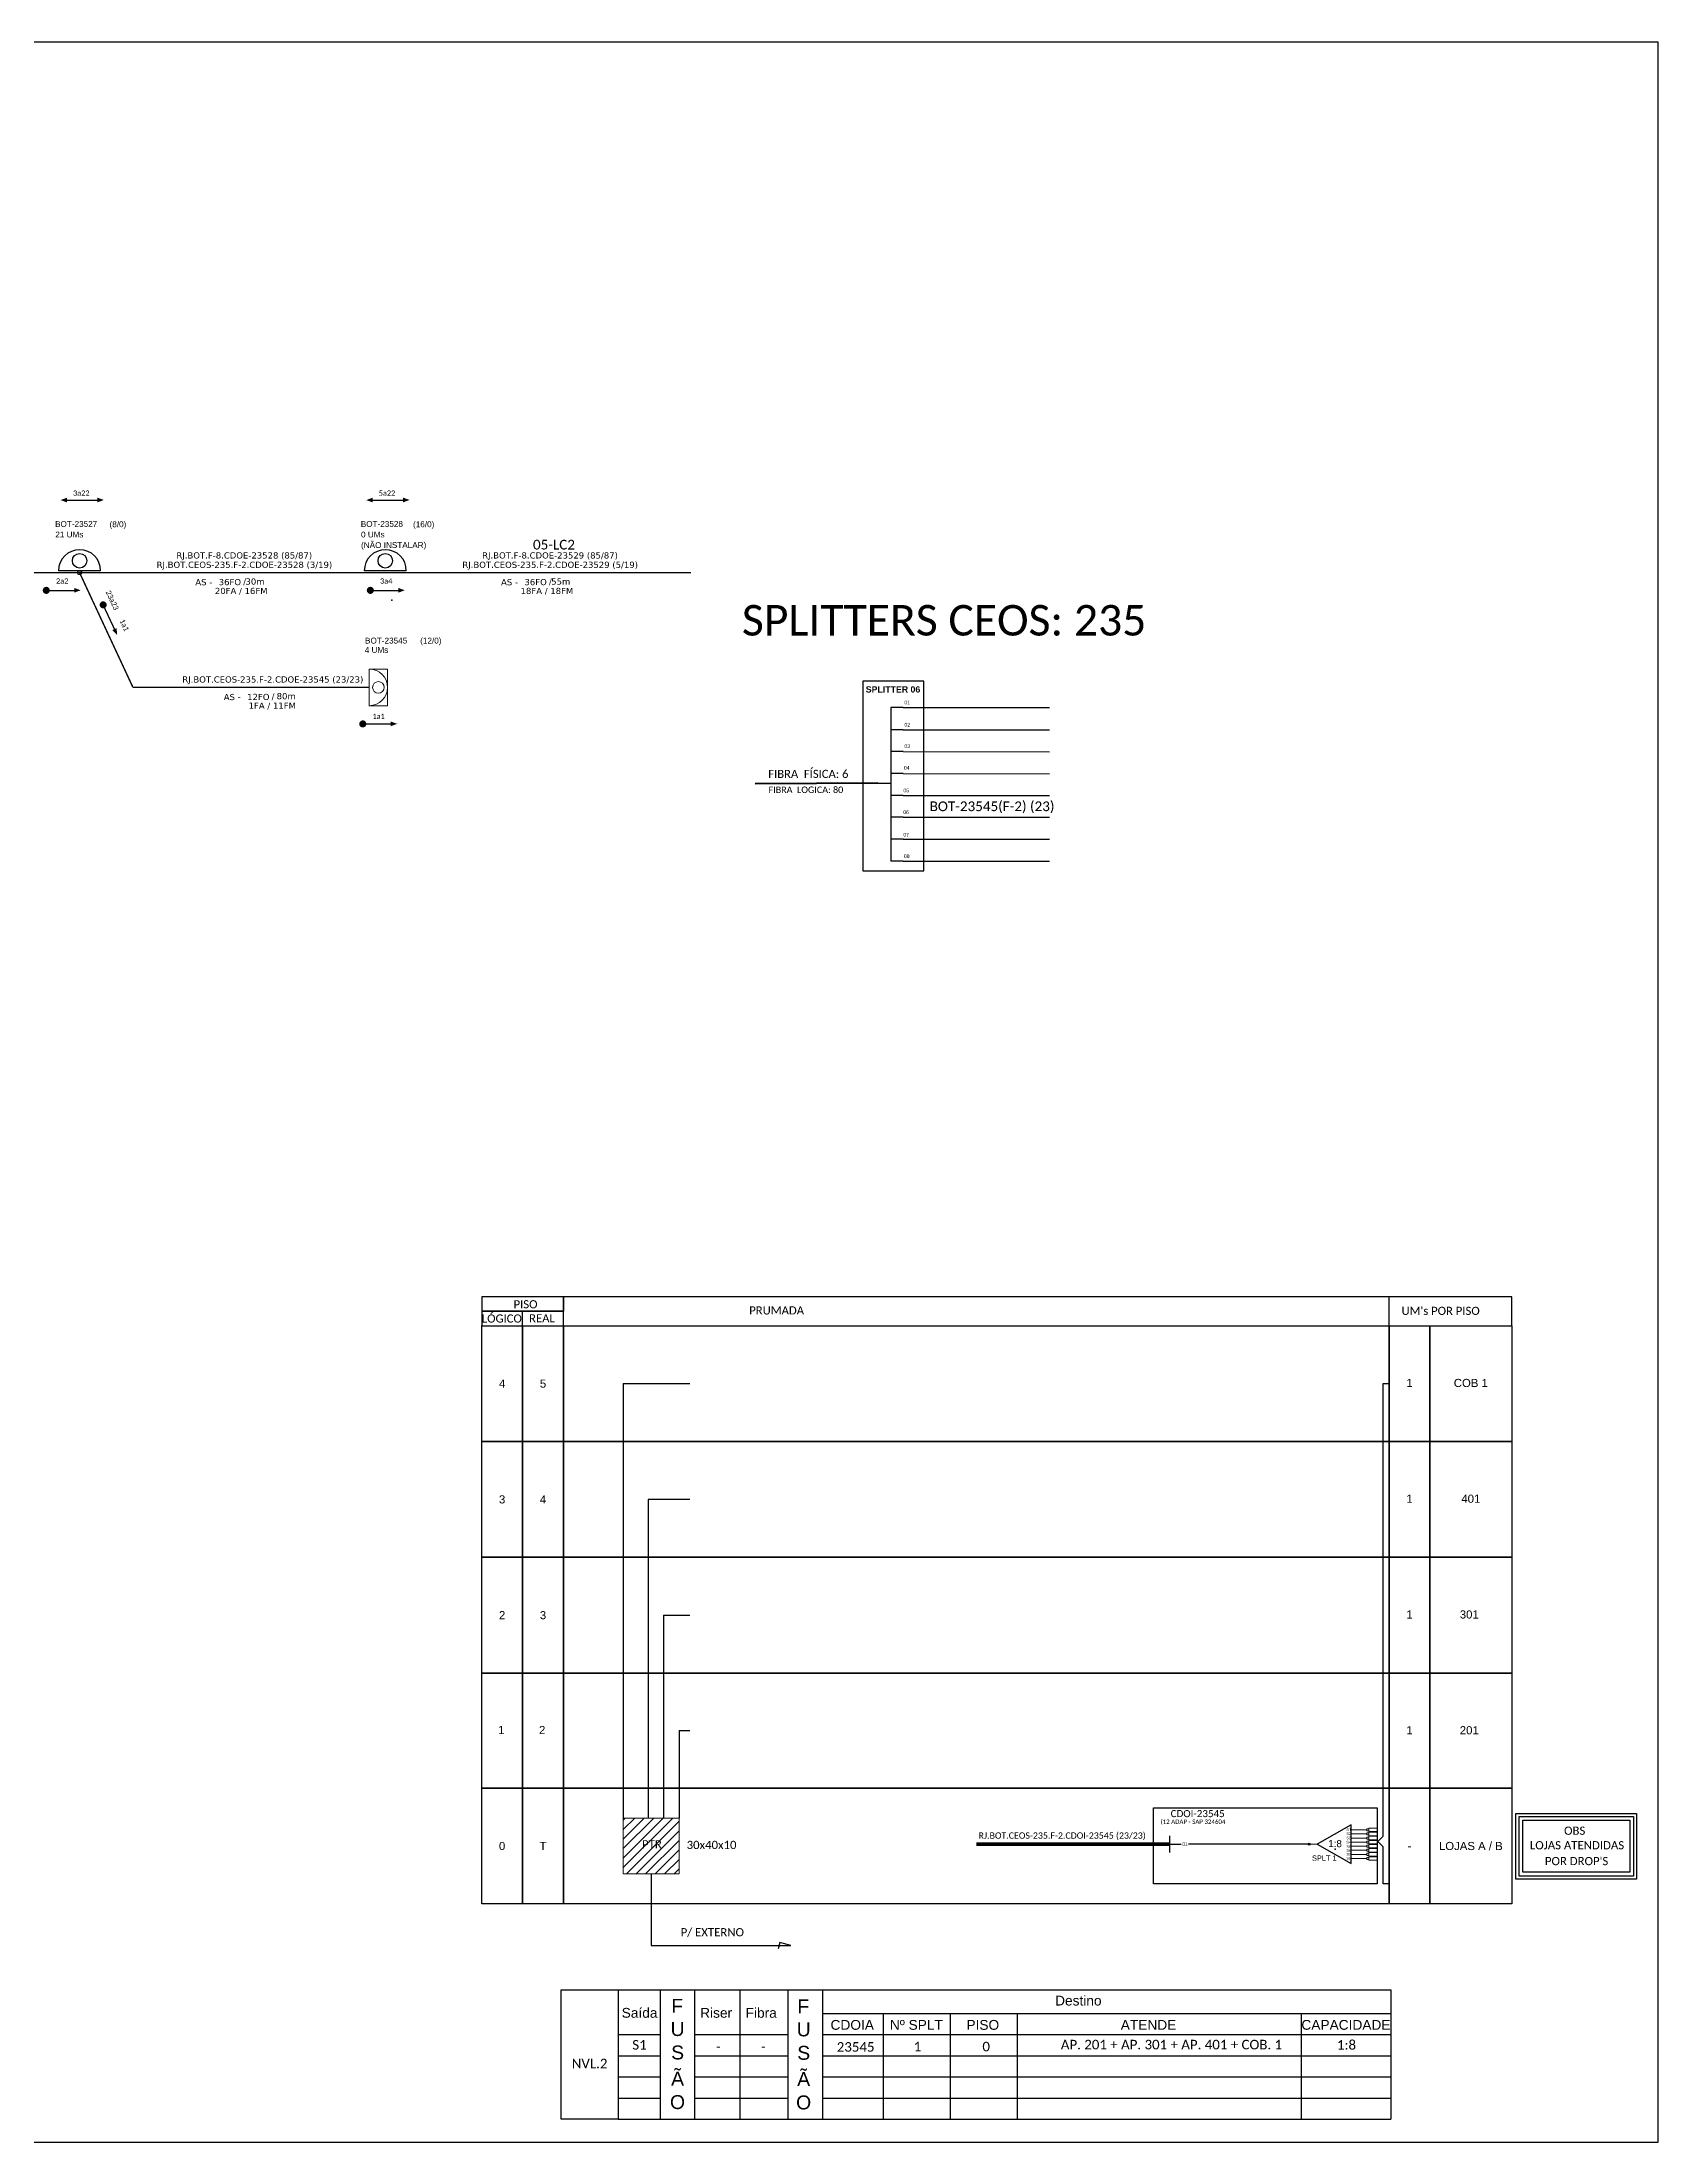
# Model space of a CAD drawing. Extents: x -89 to 749, y 705 to 1299.
# Drawn here: x 292 to 749, y 705 to 1299 of the extents above; entities that cross this region are included whole.
import ezdxf
from ezdxf.enums import TextEntityAlignment as Align

# ---------------------------------------------------------------- set-up
doc = ezdxf.new("R2010")
doc.units = 0
for name, color, linetype, lineweight in [("20.0-LEGENDA DOS CDO'S", 1, 'Continuous', 0), ('20.1-CDO_INTERIOR', 1, 'Continuous', 0), ('40.1-ETIQUETAS', 1, 'Continuous', 20)]:
    doc.layers.add(name, color=color, linetype=linetype, lineweight=lineweight)
for name, color, linetype in [('CABO OPTICO EXISTENTE', 5, 'Continuous'), ('CAP a instalar', 1, 'Continuous'), ('CD de instalação futura', 8, 'Continuous'), ('label_cabos', 7, 'Continuous'), ('SETA', 7, 'Continuous')]:
    doc.layers.add(name, color=color, linetype=linetype)
doc.styles.add('ARIAL', font='arial.ttf')
doc.styles.add('siredit', font='verdana.ttf')
doc.styles.get("Standard").update_dxf_attribs({"font": 'arial.ttf'})
doc.styles.add('WMF-Calibri0', font='calibri.ttf')
doc.linetypes.add('FENCELINE1', pattern='A,0.25,-0.1,[133,ltypeshp.shx,S=0.1,R=0,X=-0.1,Y=0],-0.1,1', length=1.45)

# ---------------------------------------------------------------- blocks, each defined once
blk = doc.blocks.new('SPLT_1-8_SC-APC')
at = {"color": 1}
blk.add_lwpolyline([(-7.37, -2.1), (-17.04, -7.55), (-7.37, -13), (-7.37, -2.1)], dxfattribs=at)
at = {"color": 3, "lineweight": 0}
for points in [[(-2.99, -3.51), (-7.37, -3.51)], [(-7.37, -4.66), (-2.99, -4.66)], [(-7.37, -5.82), (-2.99, -5.82)], [(-2.41, -3.02), (-2.41, -4)], [(-2.41, -3.02), (0, -3.02)], [(-2.41, -4), (0, -4)], [(-2.41, -4.17), (-2.41, -5.16)], [(-2.41, -4.17), (0, -4.17)], [(-2.41, -5.16), (0, -5.16)], [(-2.41, -5.32), (-2.41, -6.31)], [(-2.41, -5.32), (0, -5.32)], [(-7.37, -6.97), (-2.99, -6.97)], [(-7.37, -8.12), (-2.99, -8.12)], [(-7.37, -9.28), (-2.99, -9.28)], [(-7.37, -10.43), (-2.99, -10.43)], [(-7.37, -11.58), (-2.99, -11.58)], [(-2.41, -6.31), (0, -6.31)], [(-2.41, -6.48), (-2.41, -7.46)], [(-2.41, -6.48), (0, -6.48)], [(-2.41, -7.46), (0, -7.46)], [(-2.41, -7.63), (-2.41, -8.62)], [(-2.41, -7.63), (0, -7.63)], [(-2.41, -8.62), (0, -8.62)], [(-2.41, -8.78), (-2.41, -9.77)], [(-2.41, -8.78), (0, -8.78)], [(-2.41, -9.77), (0, -9.77)], [(-2.41, -9.94), (-2.41, -10.92)], [(-2.41, -9.94), (0, -9.94)], [(-2.41, -10.92), (0, -10.92)], [(-2.41, -11.09), (-2.41, -12.08)], [(-2.41, -11.09), (0, -11.09)], [(-2.41, -12.08), (0, -12.08)]]:
    blk.add_lwpolyline(points, dxfattribs=at)
for points in [[(-2.99, -3.22), (-2.41, -3.22), (-2.41, -3.8), (-2.99, -3.8)], [(-2.99, -4.38), (-2.41, -4.38), (-2.41, -4.95), (-2.99, -4.95)], [(-2.99, -5.53), (-2.41, -5.53), (-2.41, -6.1), (-2.99, -6.1)], [(-2.99, -6.68), (-2.41, -6.68), (-2.41, -7.26), (-2.99, -7.26)], [(-2.99, -7.84), (-2.41, -7.84), (-2.41, -8.41), (-2.99, -8.41)], [(-2.99, -8.99), (-2.41, -8.99), (-2.41, -9.56), (-2.99, -9.56)], [(-2.99, -10.14), (-2.41, -10.14), (-2.41, -10.72), (-2.99, -10.72)], [(-2.99, -11.3), (-2.41, -11.3), (-2.41, -11.87), (-2.99, -11.87)]]:
    blk.add_lwpolyline(points, close=True, dxfattribs=at)
at = {"color": 1, "lineweight": 0}
blk.add_lwpolyline([(-17.04, -7.55), (-19.26, -7.55)], dxfattribs=at)
at = {"color": 1, "style": 'ARIAL'}
for s, height, p in [('S1', 0.75, (-8.74, -3.78)), ('S2', 0.75, (-8.74, -4.97)), ('S3', 0.75, (-8.74, -6.18)), ('1:8', 2, (-13.91, -8.4)), ('S4', 0.75, (-8.74, -7.36)), ('S5', 0.75, (-8.74, -8.57)), ('S6', 0.75, (-8.74, -9.69)), ('S7', 0.75, (-8.74, -10.78)), ('S8', 0.75, (-8.74, -11.9))]:
    blk.add_text(s, height=height, dxfattribs=at).set_placement(p)
blk = doc.blocks.new('SPLITTER_')
blk.add_point((0, 0))
at = {"style": 'ARIAL', "flags": 4}
blk.add_attdef('SPLT', (0, -3.26), '', height=1.5, dxfattribs=at)

msp = doc.modelspace()

# ---------------------------------------------------------------- hatches: boundary and pattern name
h = msp.add_hatch()
h.set_pattern_fill('ANSI31', color=1, scale=0.6)
h.set_pattern_definition([(45, (-320.1732, 3467.9082), (-1.3470384, 1.3470384), [])])
h.paths.add_polyline_path([(472.24, 780.85), (472.24, 796.65), (456.43, 796.65), (456.43, 780.85)])
h.paths.add_polyline_path([(461.17, 787.48), (467.97, 787.48), (467.97, 790.95), (461.17, 790.95)], flags=24)
h = msp.add_hatch(color=3)
h.dxf.hatch_style = 1
edge = h.paths.add_edge_path()
edge.add_arc((650.53, 789.27), 0.256, 0, 360)

# ---------------------------------------------------------------- linework, layer by layer
at = {"color": 8}
msp.add_line((395.05, 1149.46), (383.16, 1149.46), dxfattribs=at)
at = {"color": 7, "linetype": 'Continuous'}
for p, q in [((535.69, 1110.77), (532.17, 1110.77)), ((532.17, 1110.77), (532.17, 1067.34)), ((535.69, 1104.49), (532.17, 1104.49)), ((535.69, 1098.29), (532.17, 1098.29)), ((528.52, 1089.34), (532.16, 1089.34)), ((535.69, 1092.07), (532.17, 1092.07)), ((535.69, 1085.91), (532.17, 1085.91)), ((535.69, 1079.74), (532.17, 1079.74)), ((535.69, 1073.55), (532.17, 1073.55)), ((535.69, 1067.34), (532.17, 1067.34))]:
    msp.add_line(p, q, dxfattribs=at)
at = {"color": 10, "linetype": 'Continuous'}
for p, q in [((535.69, 1110.77), (577.06, 1110.76)), ((535.69, 1104.49), (577.06, 1104.47)), ((535.69, 1098.29), (577.06, 1098.28)), ((535.69, 1092.07), (577.06, 1092.06)), ((535.69, 1085.92), (577.06, 1085.91)), ((535.69, 1079.74), (577.06, 1079.73)), ((535.69, 1073.55), (577.06, 1073.54)), ((535.69, 1067.34), (577.06, 1067.33))]:
    msp.add_line(p, q, dxfattribs=at)
at = {"color": 1, "linetype": 'Continuous', "lineweight": 60}
msp.add_line((528.52, 1089.34), (493.74, 1089.23), dxfattribs=at)
at = {"color": 7}
for p, q in [((438.91, 748.04), (673.6, 748.04)), ((438.91, 711.45), (438.91, 748.04)), ((455, 748.04), (455, 711.45)), ((466.89, 748.04), (466.89, 711.45)), ((476.65, 711.45), (476.65, 748.04)), ((489.41, 748.04), (489.41, 711.45)), ((503, 748.04), (503, 711.45)), ((512.78, 748.04), (512.78, 711.45)), ((673.6, 748.04), (673.6, 711.45)), ((512.78, 741.38), (673.6, 741.38)), ((529.98, 741.38), (529.98, 711.45)), ((548.95, 741.38), (548.95, 711.45)), ((567.88, 741.38), (567.88, 711.45)), ((648.27, 741.38), (648.27, 711.45)), ((455, 735.4), (466.89, 735.4)), ((476.65, 735.4), (503, 735.4)), ((512.78, 735.4), (673.6, 735.4)), ((455, 729.41), (466.89, 729.41)), ((476.65, 729.41), (503, 729.41)), ((512.78, 729.41), (673.6, 729.41)), ((455, 723.42), (466.89, 723.42)), ((476.65, 723.42), (503, 723.42)), ((512.78, 723.42), (673.6, 723.42)), ((455, 717.44), (466.89, 717.44)), ((476.65, 717.44), (503, 717.44)), ((512.78, 717.44), (673.6, 717.44)), ((455, 711.45), (466.89, 711.45)), ((476.65, 711.45), (503, 711.45)), ((512.78, 711.45), (673.6, 711.45))]:
    msp.add_line(p, q, dxfattribs=at)
for points in [[(-89.32, 705.02), (749.25, 705.02), (749.25, 1299.02), (-89.32, 1299.02), (-89.32, 705.02)], [(427.95, 935.91), (427.95, 940.02)], [(439.52, 935.91), (707.89, 935.91), (707.89, 944.13), (439.52, 944.13), (439.52, 944.13), (439.52, 940.02)], [(673.14, 935.91), (673.14, 944.13)]]:
    msp.add_lwpolyline(points)
at = {"const_width": 1}
for points in [[(292.67, 1143.92, 1), (293.67, 1143.92, 1)], [(309.05, 1140.27, 1), (309.47, 1139.37, 1)], [(384.37, 1143.92, 1), (385.37, 1143.92, 1)], [(382.23, 1106.14, 1), (383.23, 1106.14, 1)]]:
    msp.add_lwpolyline(points, format="xyb", close=True, dxfattribs=at)
at = {"color": 7}
for points in [[(524.2, 1064.56), (541.48, 1064.56), (541.48, 1118.21), (524.2, 1118.21)], [(416.38, 935.91), (427.95, 935.91), (427.95, 903.16), (416.38, 903.16)], [(427.95, 935.91), (439.52, 935.91), (439.52, 903.16), (427.95, 903.16)], [(439.52, 935.91), (673.14, 935.91), (673.14, 903.16), (439.52, 903.16)], [(673.14, 935.91), (684.71, 935.91), (684.71, 903.16), (673.14, 903.16)], [(684.71, 935.91), (707.85, 935.91), (707.85, 903.16), (684.71, 903.16)], [(416.38, 903.16), (427.95, 903.16), (427.95, 870.42), (416.38, 870.42)], [(427.95, 903.16), (439.52, 903.16), (439.52, 870.42), (427.95, 870.42)], [(439.52, 903.16), (673.14, 903.16), (673.14, 870.42), (439.52, 870.42)], [(673.14, 903.16), (684.71, 903.16), (684.71, 870.42), (673.14, 870.42)], [(684.71, 903.16), (707.85, 903.16), (707.85, 870.42), (684.71, 870.42)], [(416.38, 870.42), (427.95, 870.42), (427.95, 837.68), (416.38, 837.68)], [(427.95, 870.42), (439.52, 870.42), (439.52, 837.68), (427.95, 837.68)], [(439.52, 870.42), (673.14, 870.42), (673.14, 837.68), (439.52, 837.68)], [(673.14, 870.42), (684.71, 870.42), (684.71, 837.68), (673.14, 837.68)], [(684.71, 870.42), (707.85, 870.42), (707.85, 837.68), (684.71, 837.68)], [(416.38, 837.68), (427.95, 837.68), (427.95, 805.12), (416.38, 805.12)], [(427.95, 837.68), (439.52, 837.68), (439.52, 805.12), (427.95, 805.12)], [(439.52, 837.68), (673.14, 837.68), (673.14, 805.12), (439.52, 805.12)], [(673.14, 837.68), (684.71, 837.68), (684.71, 805.12), (673.14, 805.12)], [(684.71, 837.68), (707.85, 837.68), (707.85, 805.12), (684.71, 805.12)], [(416.38, 805.12), (427.95, 805.12), (427.95, 772.38), (416.38, 772.38)], [(427.95, 805.12), (439.52, 805.12), (439.52, 772.38), (427.95, 772.38)], [(439.52, 805.12), (673.14, 805.12), (673.14, 772.38), (439.52, 772.38)], [(673.14, 805.12), (684.71, 805.12), (684.71, 772.38), (673.14, 772.38)], [(684.71, 805.12), (707.85, 805.12), (707.85, 772.38), (684.71, 772.38)]]:
    msp.add_lwpolyline(points, close=True, dxfattribs=at)
for points in [[(416.38, 940.02), (439.52, 940.02), (439.52, 944.13), (416.38, 944.13)], [(416.38, 935.91), (439.52, 935.91), (439.52, 940.02), (416.38, 940.02)]]:
    msp.add_lwpolyline(points, close=True)
at = {"color": 3}
for points in [[(456.43, 919.54), (456.43, 796.65)], [(456.43, 919.54), (475.28, 919.54)], [(673.14, 778.07), (671.49, 778.07), (671.49, 788.54), (669.92, 790.05), (671.49, 791.56), (671.49, 919.54), (673.14, 919.54)], [(463.49, 886.79), (463.49, 796.65)], [(475.28, 886.79), (463.49, 886.79)], [(467.86, 854.05), (467.86, 796.65)], [(467.86, 854.05), (475.28, 854.05)], [(472.24, 821.4), (472.24, 796.65)], [(472.24, 821.4), (475.28, 821.4)], [(611.12, 789.27), (614.28, 789.27)], [(650.53, 789.27), (616.36, 789.27)]]:
    msp.add_lwpolyline(points, dxfattribs=at)
at = {"color": 1, "lineweight": 0}
msp.add_lwpolyline([(456.43, 796.65), (472.24, 796.65), (472.24, 780.85), (456.43, 780.85)], close=True, dxfattribs=at)
at = {"color": 1}
msp.add_lwpolyline([(606.49, 799.51), (669.82, 799.51), (669.82, 778.09), (606.49, 778.09)], close=True, dxfattribs=at)
at = {"color": 2}
for points in [[(709.03, 797.98), (743.19, 797.98), (743.19, 779.37), (709.03, 779.37)], [(709.93, 797.08), (742.29, 797.08), (742.29, 780.26), (709.93, 780.26)], [(710.99, 796.02), (741.23, 796.02), (741.23, 781.32), (710.99, 781.32)]]:
    msp.add_lwpolyline(points, close=True, dxfattribs=at)
at = {"color": 1}
for points in [[(611.12, 786.87), (611.12, 791.59)], [(464.33, 780.85), (464.33, 760.62), (503.83, 760.62), (500.72, 761.41), (500.27, 759.64)]]:
    msp.add_lwpolyline(points, dxfattribs=at)
at = {"color": 1, "const_width": 1}
msp.add_lwpolyline([(556.39, 789.27), (611.12, 789.27)], dxfattribs=at)
at = {"color": 7}
for points in [[(455, 711.45), (438.91, 711.45)], [(466.89, 711.45), (512.78, 711.45)]]:
    msp.add_lwpolyline(points, dxfattribs=at)
at = {"color": 3}
msp.add_circle((650.53, 789.27), 0.256, dxfattribs=at)
at = {"color": 8}
msp.add_arc((389.1, 1149.46), 5.95, 0, 180, dxfattribs=at)
at = {"color": 7}
for p in [(390.98, 1141.1), (416.38, 935.91), (416.38, 935.91), (416.38, 903.16), (416.38, 870.42), (416.38, 837.68), (416.38, 805.12)]:
    msp.add_point(p, dxfattribs=at)
at = {"layer": '20.1-CDO_INTERIOR', "color": 1, "lineweight": 18}
msp.add_lwpolyline([(389.72, 1111.3), (389.72, 1121.63), (384.56, 1121.63), (384.56, 1111.3)], close=True, dxfattribs=at)
msp.add_circle((387.14, 1116.47), 1.65, dxfattribs=at)
msp.add_arc((384.56, 1116.47), 5.17, 270, 90, dxfattribs=at)
at = {"layer": 'CAP a instalar', "color": 5, "linetype": 'FENCELINE1', "ltscale": 6, "const_width": 0.4}
msp.add_lwpolyline([(216.08, 1148.91), (302.59, 1148.91)], dxfattribs=at)
at = {"layer": 'CAP a instalar', "color": 7, "linetype": 'FENCELINE1', "ltscale": 6, "const_width": 0.4}
for points in [[(302.59, 1148.91), (389.11, 1148.91)], [(389.11, 1148.91), (475.62, 1148.91)]]:
    msp.add_lwpolyline(points, dxfattribs=at)
at = {"layer": 'CAP a instalar', "color": 1, "linetype": 'FENCELINE1', "ltscale": 6, "const_width": 0.4}
for points in [[(302.59, 1148.91), (317.69, 1116.47)], [(317.69, 1116.47), (384.56, 1116.47)]]:
    msp.add_lwpolyline(points, dxfattribs=at)
at = {"layer": 'CD de instalação futura', "color": 8}
msp.add_circle((389.1, 1152.29), 2.05, dxfattribs=at)
at = {"layer": 'label_cabos', "color": 5}
msp.add_line((308.54, 1149.46), (296.64, 1149.46), dxfattribs=at)
for centre, radius in [((302.59, 1152.29), 2.05), ((302.59, 1148.91), 0.551)]:
    msp.add_circle(centre, radius, dxfattribs=at)
msp.add_arc((302.59, 1149.46), 5.95, 0, 180, dxfattribs=at)
at = {"layer": 'SETA'}
for points in [[(299.03, 1169.45), (307.63, 1169.45)], [(385.54, 1169.45), (394.14, 1169.45)], [(293.17, 1143.92), (301.77, 1143.92)], [(384.87, 1143.92), (393.47, 1143.92)], [(309.12, 1140.11), (312.74, 1132.31)], [(382.73, 1106.14), (391.33, 1106.14)]]:
    msp.add_lwpolyline(points, dxfattribs=at)
for points in [[(299.03, 1168.79), (297.2, 1169.45), (299.03, 1170.12)], [(307.63, 1170.14), (309.46, 1169.48), (307.63, 1168.81)], [(385.54, 1168.79), (383.71, 1169.45), (385.54, 1170.12)], [(394.14, 1170.14), (395.97, 1169.48), (394.14, 1168.81)], [(301.08, 1144.6), (302.91, 1143.94), (301.08, 1143.27)], [(392.78, 1144.6), (394.61, 1143.94), (392.78, 1143.27)], [(313.06, 1133.22), (313.23, 1131.28), (311.85, 1132.66)], [(390.64, 1106.82), (392.47, 1106.16), (390.64, 1105.49)]]:
    msp.add_solid(points, dxfattribs=at)

# ---------------------------------------------------------------- block references
at = {"color": 3}
msp.add_blockref('SPLT_1-8_SC-APC', (669.82, 796.82), dxfattribs=at)
ref = msp.add_blockref('SPLITTER_', (657.86, 787.84), dxfattribs=dict(xscale=-1))
ref.add_attrib('SPLT', 'SPLT 1', (651.33, 784.58), dxfattribs={"height": 1.5, "style": 'ARIAL'})

# ---------------------------------------------------------------- texts
at = {"style": 'WMF-Calibri0'}
for s, height, p in [('  LÓGICO', 2.3, (414.79, 936.8)), ('     PISO', 2.3, (421.34, 940.83)), ('    REAL', 2.3, (426.55, 936.86)), ('PRUMADA', 2.3, (492.08, 939.09)), ("UM's POR PISO", 2.3, (676.67, 938.97)), ('PTR', 2.317, (461.75, 788.07)), ('30x40x10', 2.317, (474.37, 787.89)), ('P/ EXTERNO', 2.317, (472.68, 763.2))]:
    msp.add_text(s, height=height, dxfattribs=at).set_placement(p)
at = {"color": 7, "style": 'ARIAL'}
for s, height, p in [('1', 2.3, (678.92, 919.72)), ('COB 1', 2.3, (696.28, 919.72)), ('4', 2.3, (422.16, 919.54)), ('5', 2.3, (433.73, 919.54)), ('3', 2.3, (422.16, 886.79)), ('4', 2.3, (433.73, 886.79)), ('1', 2.3, (678.92, 886.98)), ('401', 2.3, (696.28, 886.98)), ('1', 2.3, (678.92, 854.24)), ('301 ', 2.3, (696.28, 854.24)), ('2', 2.3, (422.16, 854.05)), ('3', 2.3, (433.73, 854.05)), ('1', 2.3, (421.92, 821.56)), ('2', 2.3, (433.49, 821.56)), ('1', 2.3, (678.92, 821.49)), ('201 ', 2.3, (696.28, 821.49)), ('LOJAS A / B', 2.3, (696.28, 788.75)), ('0', 2.3, (422.16, 788.75)), ('T', 2.3, (433.73, 788.75)), ('-', 2.3, (678.92, 788.75)), ('Saída', 2.776, (461.06, 741.56)), ('Riser', 2.776, (482.71, 741.56)), ('Fibra', 2.776, (495.47, 741.56)), ('Destino', 2.776, (585.21, 745.02)), ('CDOIA', 2.776, (521.23, 738.15)), ('Nº SPLT', 2.776, (539.38, 738.15)), ('PISO', 2.776, (558.18, 738.15)), ('ATENDE', 2.776, (605.08, 738.15)), ('CAPACIDADE', 2.776, (660.94, 738.15))]:
    msp.add_text(s, height=height, dxfattribs=at).set_placement(p, align=Align.MIDDLE_CENTER)
at = {"color": 1, "style": 'WMF-Calibri0'}
msp.add_text('(12 ADAP - SAP 324604', height=1.25, dxfattribs=at).set_placement((617.65, 794.99), align=Align.CENTER)
msp.add_text('CDOI-23545', height=2, dxfattribs=at).set_placement((611.34, 796.91))
msp.add_text('RJ.BOT.CEOS-235.F-2.CDOI-23545 (23/23)', height=1.7898, dxfattribs=at).set_placement((580.64, 791.7, 3.73), align=Align.MIDDLE_CENTER)
at = {"color": 2, "style": 'WMF-Calibri0'}
for s, p in [('LOJAS ATENDIDAS ', (712.99, 787.8)), ('OBS', (722.66, 791.92)), ("POR DROP'S", (717.24, 783.33))]:
    msp.add_text(s, height=2.317, dxfattribs=at).set_placement(p)
at = {"style": 'ARIAL'}
msp.add_text('01', height=1, dxfattribs=at).set_placement((615.41, 789.27), align=Align.MIDDLE_CENTER)
at = {"color": 7, "linetype": 'Continuous', "style": 'ARIAL'}
for s, p in [('F', (470.03, 741.56)), ('F', (505.71, 741.45)), ('U', (469.82, 735)), ('U', (505.51, 734.9)), ('S', (469.99, 728.38)), ('S', (505.67, 728.28)), ('Ã', (469.97, 720.97)), ('Ã', (505.65, 720.87)), ('O', (469.66, 714.35)), ('O', (505.34, 714.25))]:
    msp.add_text(s, height=3.93, dxfattribs=at).set_placement(p)
at = {"color": 7, "style": 'WMF-Calibri0'}
for s, height, p in [('-', 2.7, (482.68, 730.67)), ('-', 2.7, (495.44, 730.67)), ('23545', 2.704, (516.85, 730.56)), ('1', 2.7, (538.63, 730.67)), ('0', 2.7, (558.07, 730.67)), ('  AP. 201 + AP. 301 + AP. 401 + COB. 1', 2.7044, (578.35, 731.22))]:
    msp.add_text(s, height=height, dxfattribs=at).set_placement(p)
at = {"attachment_point": 5}
for s, insert, char_height, width in [('\\C7;\\fCalibri|b0|i0|c0|p34;3a22', (303.07, 1171.41), 1.5, 25.3588), ('\\C7;\\fCalibri|b0|i0|c0|p34;5a22', (389.58, 1171.41), 1.5, 25.3588), ('\\C3;\\fCalibri|b0|i0|c0|p34;05-LC2', (436.83, 1156.83), 2.7432, 40.9104), ('\\C7;\\fCalibri|b0|i0|c0|p34;2a2', (297.67, 1146.55), 1.5, 25.3588), ('\\C7;\\fCalibri|b0|i0|c0|p34;3a4', (389.36, 1146.55), 1.5, 25.3588), ('\\C7;\\fCalibri|b0|i0|c0|p34;SPLITTERS CEOS: 235', (547.23, 1135.4), 8.64, 131.666), ('\\C10;\\fArial|b1|i0|c0|p34;SPLITTER 06', (532.77, 1115.89), 1.7753, 17.28), ('\\C7;\\fArial|b0|i0;\\H0.578704x;01 ', (536.8, 1112.19), 1.7753, 3.7582), ('\\C7;\\fArial|b0|i0|;\\H1.0273588255048;02 ', (536.8, 1105.91), 1.7753, 3.7582), ('\\C7;\\fArial|b0|i0|;\\H1.0273588255048;03 ', (536.8, 1099.85), 1.7753, 3.456), ('\\C7;\\fCalibri|b0|i0|c0|p34;FIBRA  FÍSICA: 6', (508.81, 1091.99), 2.2859, 34.56), ('\\C7;\\fArial|b0|i0|;\\H1.0273588255048;04 ', (536.65, 1093.71), 1.7753, 3.7582), ('\\C7;\\fCalibri|b0|i0|c0|p34;FIBRA  LOGICA: 80', (508.12, 1087.5), 1.8289, 34.56), ('\\C7;\\fArial|b0|i0|;\\H1.0273588255048;05 ', (536.52, 1087.31), 1.7753, 4.6222), ('\\C7;\\fArial|b0|i0|;\\H1.0273588255048;06 ', (536.47, 1081.17), 1.7753, 3.7582), ('\\C1;\\fCalibri|b0|i0|c0|p34;BOT-23545(F-2) (23)', (560.8, 1082.54), 2.7432, 40.9104), ('\\C7;\\fArial|b0|i0|;\\H1.0273588255048;07 ', (536.5, 1074.79), 1.7753, 3.7582), ('\\C7;\\fArial|b0|i0|;\\H1.0273588255048;08 ', (536.65, 1068.72), 1.7753, 3.7582)]:
    msp.add_mtext(s, dxfattribs=dict(at, insert=insert, char_height=char_height, width=width))
at = {"char_height": 1.5, "width": 25.3588, "attachment_point": 5, "rotation": 294.85984}
for s, insert in [('\\C7;\\fCalibri|b0|i0|c0|p34;23a23', (311.84, 1141.12)), ('\\C7;\\fCalibri|b0|i0|c0|p34;1a1', (315.26, 1134.06))]:
    msp.add_mtext(s, dxfattribs=dict(at, insert=insert))
at = {"color": 1, "insert": (387.23, 1108.27), "char_height": 1.5, "width": 25.3588, "attachment_point": 5}
msp.add_mtext('\\C7;\\fCalibri|b0|i0|c0|p34;1a1', dxfattribs=at)
at = {"color": 7, "lineweight": 0, "style": 'WMF-Calibri0', "flags": 8}
for tag, p, s in [('S1', (458.99, 731.15), 'S1'), ('1:8', (658.4, 731.15), '1:8'), ('NVL.2', (441.87, 725.86), 'XX')]:
    msp.add_attdef(tag, p, s, height=2.704, dxfattribs=at)
at = {"layer": "20.0-LEGENDA DOS CDO'S", "color": 5, "style": 'ARIAL'}
for s, p in [('21 UMs', (295.72, 1158.88)), ('BOT-23527', (295.66, 1161.86))]:
    msp.add_text(s, height=1.652, rotation=0.11799, dxfattribs=at).set_placement(p)
msp.add_text('       (8/0)', height=1.6523, rotation=0.11799, dxfattribs=at).set_placement((311.2, 1161.78), align=Align.CENTER)
at = {"layer": "20.0-LEGENDA DOS CDO'S", "color": 8, "style": 'ARIAL'}
for s, height, p in [('0 UMs', 1.652, (382.24, 1158.88)), ('BOT-23528', 1.652, (382.17, 1161.86)), ('(NÃO INSTALAR)', 1.6523, (382.24, 1155.88))]:
    msp.add_text(s, height=height, rotation=0.11799, dxfattribs=at).set_placement(p)
msp.add_text('       (16/0)', height=1.6523, rotation=0.11799, dxfattribs=at).set_placement((397.72, 1161.78), align=Align.CENTER)
at = {"layer": "20.0-LEGENDA DOS CDO'S", "color": 1, "style": 'ARIAL'}
for s, p in [('BOT-23545', (395.3, 1128.88)), ('4 UMs', (389.95, 1126.23))]:
    msp.add_text(s, height=1.653, dxfattribs=at).set_placement(p, align=Align.RIGHT)
msp.add_text('    (12/0)', height=1.65, dxfattribs=at).set_placement((400.71, 1128.88), align=Align.CENTER)
at = {"layer": '40.1-ETIQUETAS', "color": 7, "style": 'siredit'}
for s, p in [('RJ.BOT.F-8.CDOE-23528 (85/87)', (349.19, 1153.8)), ('RJ.BOT.F-8.CDOE-23529 (85/87)', (435.71, 1153.8)), ('RJ.BOT.CEOS-235.F-2.CDOE-23528 (3/19)', (349.23, 1151.15)), ('RJ.BOT.CEOS-235.F-2.CDOE-23529 (5/19)', (435.75, 1151.15)), ('20FA / 16FM', (348.33, 1143.75)), ('18FA / 18FM', (434.84, 1143.75))]:
    msp.add_text(s, height=1.7496, dxfattribs=at).set_placement(p, align=Align.MIDDLE_CENTER)
for s, p in [('AS -', (340.14, 1146.23)), ('36FO', (348.28, 1146.26)), ('/', (349.7, 1146.42)), ('AS -', (426.65, 1146.23)), ('36FO', (434.8, 1146.26)), ('/', (436.21, 1146.42))]:
    msp.add_text(s, height=1.75, dxfattribs=at).set_placement(p, align=Align.MIDDLE_RIGHT)
for s, p in [('30m', (349.53, 1146.42)), ('55m', (436.05, 1146.42))]:
    msp.add_text(s, height=1.75, dxfattribs=at).set_placement(p, align=Align.MIDDLE_LEFT)
at = {"layer": '40.1-ETIQUETAS', "color": 1, "style": 'siredit'}
for s, p in [('AS -', (348.18, 1113.75)), ('12FO', (356.33, 1113.77)), ('/', (357.74, 1113.93))]:
    msp.add_text(s, height=1.75, dxfattribs=at).set_placement(p, align=Align.MIDDLE_RIGHT)
msp.add_text('1FA / 11FM', height=1.75, dxfattribs=at).set_placement((357.11, 1111.3), align=Align.MIDDLE_CENTER)
msp.add_text('80m', height=1.75, dxfattribs=at).set_placement((358.35, 1113.98), align=Align.MIDDLE_LEFT)
at = {"layer": 'CABO OPTICO EXISTENTE', "color": 1, "style": 'siredit'}
msp.add_text('RJ.BOT.CEOS-235.F-2.CDOE-23545 (23/23)', height=1.7496, dxfattribs=at).set_placement((357.27, 1118.71), align=Align.MIDDLE_CENTER)

doc.saveas('drawing.dxf')
